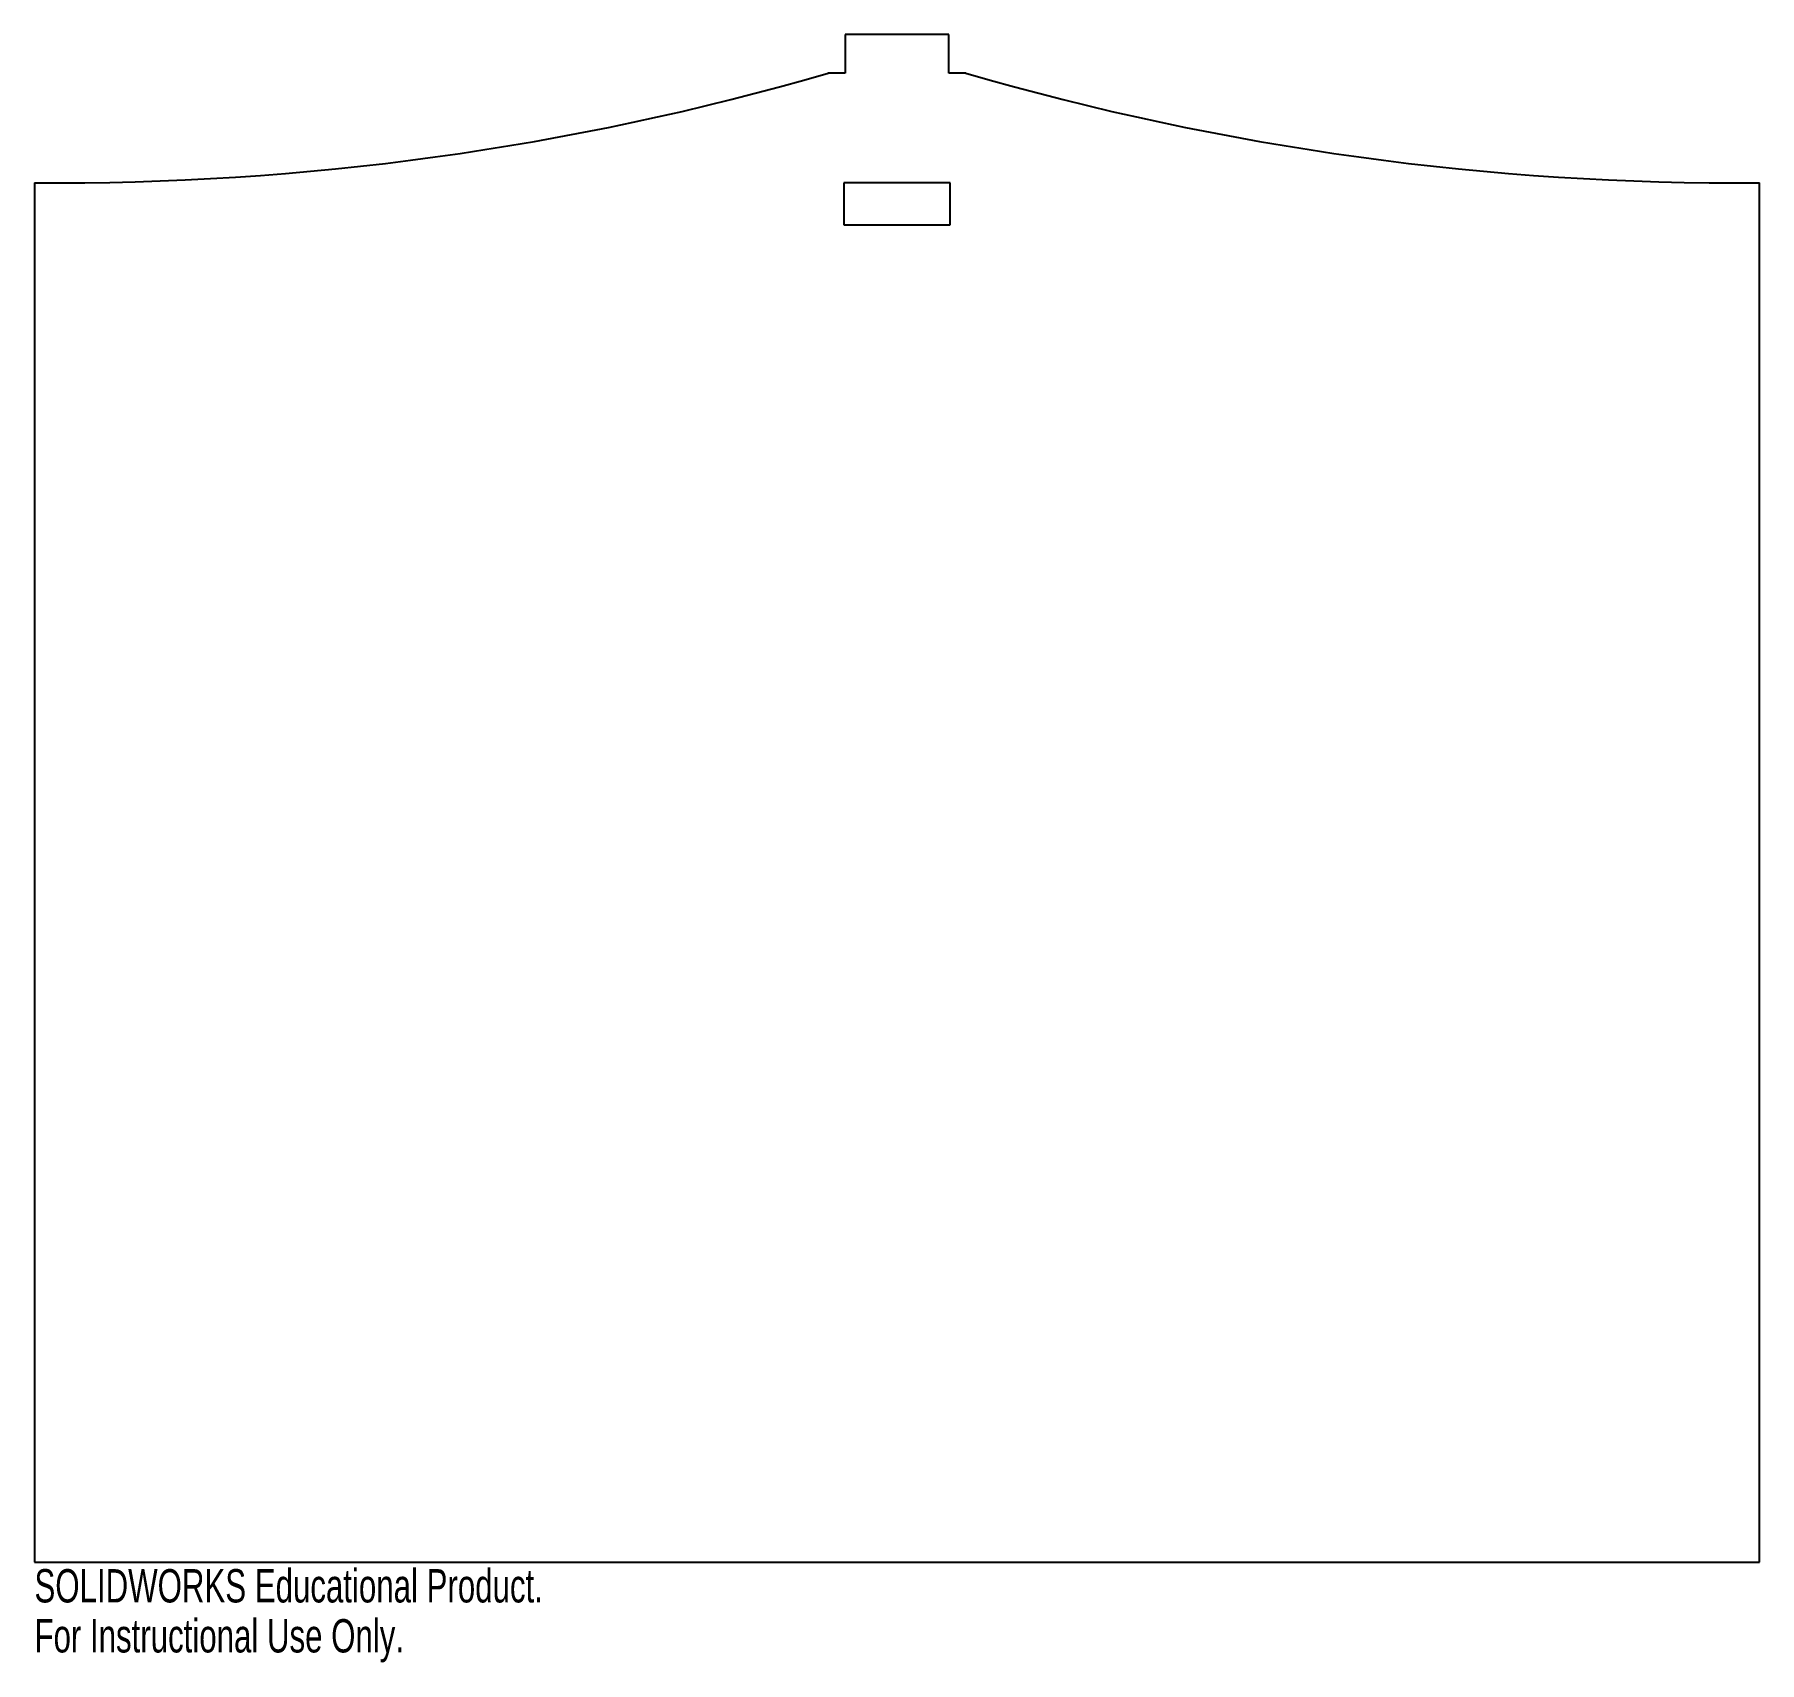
# Model space of a CAD drawing. Header units: millimetres. Extents: x -115 to 135, y -161 to 75.
import ezdxf

# ---------------------------------------------------------------- set-up
doc = ezdxf.new("R2010")
doc.units = ezdxf.units.MM
doc.styles.add('SLDTEXTSTYLE0', font='TXT', dxfattribs={"width": 0.7})

msp = doc.modelspace()

# ---------------------------------------------------------------- linework, layer by layer
at = {"color": 7, "linetype": 'Continuous', "lineweight": 25}
for p, q in [((17.67, 75.1), (2.67, 75.1)), ((2.67, 75.1), (2.67, 69.47)), ((17.67, 69.47), (17.67, 75.1)), ((2.67, 69.47), (0.17, 69.47)), ((20.17, 69.47), (17.67, 69.47)), ((-114.83, 53.6), (-114.83, -146.4)), ((2.45, 53.6), (2.45, 47.52)), ((17.9, 53.6), (2.45, 53.6)), ((17.9, 47.52), (17.9, 53.6)), ((135.17, -146.4), (135.17, 53.6)), ((2.45, 47.52), (17.9, 47.52)), ((-114.83, -146.4), (135.17, -146.4))]:
    msp.add_line(p, q, dxfattribs=at)
for centre, start, end in [((-111.43, 453.59), 269.5134, 286.201), ((131.77, 453.59), 253.799, 270.4866)]:
    msp.add_arc(centre, 400, start, end, dxfattribs=at)

# ---------------------------------------------------------------- texts
at = {"color": 7, "linetype": 'Continuous', "char_height": 4.8336, "attachment_point": 1, "style": 'SLDTEXTSTYLE0'}
for s, insert in [('SOLIDWORKS Educational Product.', (-114.83, -147.42)), ('For Instructional Use Only.', (-114.83, -154.67))]:
    msp.add_mtext(s, dxfattribs=dict(at, insert=insert))

doc.saveas('drawing.dxf')
